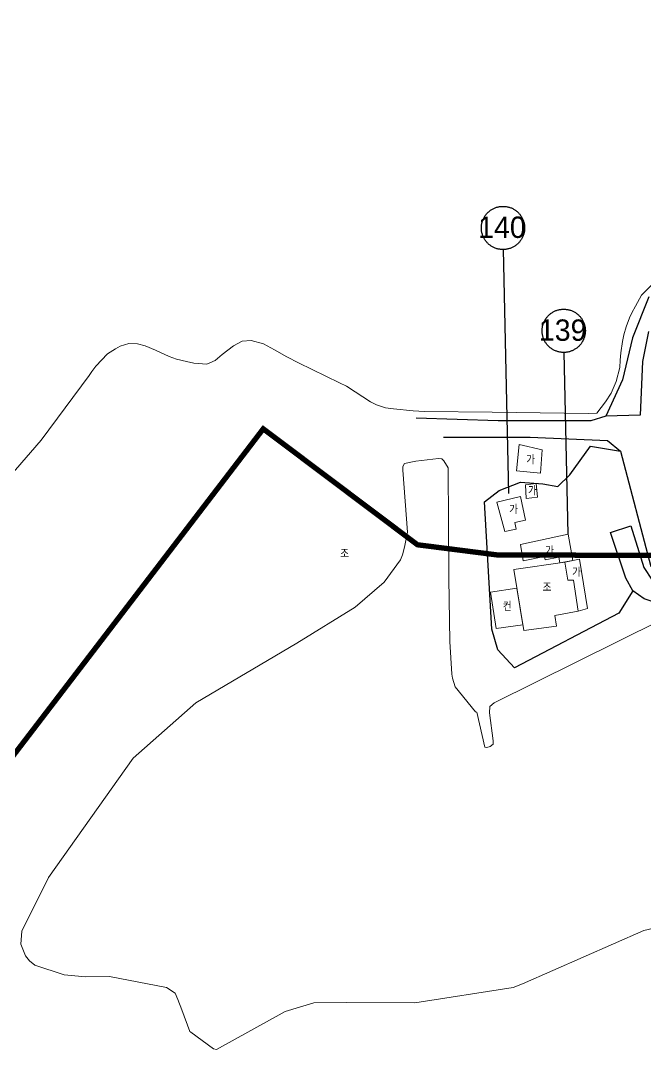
# Model space of a CAD drawing. Extents: x 296690 to 298491, y 586647 to 587790.
# Drawn here: x 296897.7 to 297014.8, y 586903.6 to 587098.1 of the extents above; entities that cross this region are included whole.
import ezdxf
from ezdxf.enums import TextEntityAlignment as Align

# ---------------------------------------------------------------- set-up
doc = ezdxf.new("R2010")
doc.units = 0
doc.header["$MEASUREMENT"] = 0
doc.linetypes.add('PHANTOM2', pattern=[1.25, 0.625, -0.125, 0.125, -0.125, 0.125, -0.125])
for name, color, linetype in [('_0넘버링', 7, 'Continuous'), ('_조사구역', 6, 'Continuous'), ('도로_콘크리트', 7, 'Continuous'), ('지형_상단', 7, 'SUNGJEULTO'), ('지형_하단', 7, 'Continuous'), ('현황 텍스트', 7, 'Continuous')]:
    doc.layers.add(name, color=color, linetype=linetype)
doc.layers.add('건물', color=7, linetype='Continuous', lineweight=20)
doc.layers.add('밭', color=3, linetype='Continuous', lineweight=18)
doc.styles.add('GHS', font='simplex.shx', dxfattribs={"bigfont": 'ngsw.shx'})
doc.styles.add('JKS_FONT', font='', dxfattribs={"height": 1.5})
doc.styles.add('sks-ghs', font='romans.shx', dxfattribs={"bigfont": 'ghs.shx'})
doc.styles.get('JKS_FONT').set_extended_font_data('Expo M')
doc.linetypes.add('SUNGJEULTO', pattern='A,0.25,["|",sks-ghs,S=0.3,R=0,X=0.5,Y=0.1],0.55,["|",sks-ghs,S=0.15,R=0,X=0.5,Y=0.05],0.25', length=1.05)

msp = doc.modelspace()

# ---------------------------------------------------------------- linework, layer by layer
at = {"layer": '_0넘버링', "linetype": 'Continuous'}
for p, q in [((296989.19, 587009.56), (296988.21, 587055.25)), ((297000.32, 587001.93), (296999.59, 587035.98))]:
    msp.add_line(p, q, dxfattribs=at)
for points in [[(296984.07, 587059.21), (296984.07, 587059.36), (296984.07, 587059.5), (296984.08, 587059.64), (296984.1, 587059.78), (296984.12, 587059.92), (296984.14, 587060.06), (296984.17, 587060.2), (296984.2, 587060.33), (296984.24, 587060.47), (296984.29, 587060.6), (296984.33, 587060.74), (296984.39, 587060.87), (296984.44, 587061), (296984.5, 587061.13), (296984.57, 587061.25), (296984.64, 587061.37), (296984.71, 587061.49), (296984.79, 587061.61), (296984.88, 587061.73), (296984.96, 587061.84), (296985.05, 587061.95), (296985.15, 587062.05), (296985.24, 587062.15), (296985.35, 587062.25), (296985.45, 587062.35), (296985.56, 587062.44), (296985.67, 587062.53), (296985.78, 587062.61), (296985.9, 587062.69), (296986.02, 587062.76), (296986.14, 587062.84), (296986.27, 587062.9), (296986.39, 587062.97), (296986.52, 587063.02), (296986.65, 587063.08), (296986.79, 587063.13), (296986.92, 587063.17), (296987.06, 587063.21), (296987.19, 587063.24), (296987.33, 587063.27), (296987.47, 587063.3), (296987.61, 587063.32), (296987.75, 587063.33), (296987.89, 587063.35), (296988.03, 587063.35), (296988.17, 587063.35), (296988.32, 587063.35), (296988.46, 587063.34), (296988.6, 587063.32), (296988.74, 587063.3), (296988.88, 587063.28), (296989.02, 587063.25), (296989.15, 587063.22), (296989.29, 587063.18), (296989.42, 587063.14), (296989.56, 587063.09), (296989.69, 587063.04), (296989.82, 587062.98), (296989.94, 587062.92), (296990.07, 587062.85), (296990.19, 587062.78), (296990.31, 587062.71), (296990.43, 587062.63), (296990.54, 587062.55), (296990.66, 587062.46), (296990.76, 587062.37), (296990.87, 587062.27), (296990.97, 587062.18), (296991.07, 587062.08), (296991.17, 587061.97), (296991.26, 587061.86), (296991.34, 587061.75), (296991.43, 587061.64), (296991.51, 587061.52), (296991.58, 587061.4), (296991.65, 587061.28), (296991.72, 587061.15), (296991.78, 587061.03), (296991.84, 587060.9), (296991.9, 587060.77), (296991.94, 587060.64), (296991.99, 587060.5), (296992.03, 587060.37), (296992.06, 587060.23), (296992.09, 587060.09), (296992.12, 587059.95), (296992.14, 587059.81), (296992.15, 587059.67), (296992.16, 587059.53), (296992.17, 587059.39), (296992.17, 587059.25), (296992.17, 587059.11), (296992.16, 587058.96), (296992.14, 587058.82), (296992.12, 587058.68), (296992.1, 587058.54), (296992.07, 587058.41), (296992.04, 587058.27), (296992, 587058.13), (296991.95, 587058), (296991.91, 587057.86), (296991.85, 587057.73), (296991.8, 587057.6), (296991.74, 587057.48), (296991.67, 587057.35), (296991.6, 587057.23), (296991.53, 587057.11), (296991.45, 587056.99), (296991.36, 587056.88), (296991.28, 587056.76), (296991.19, 587056.66), (296991.09, 587056.55), (296991, 587056.45), (296990.89, 587056.35), (296990.79, 587056.26), (296990.68, 587056.16), (296990.57, 587056.08), (296990.46, 587055.99), (296990.34, 587055.91), (296990.22, 587055.84), (296990.1, 587055.77), (296989.97, 587055.7), (296989.85, 587055.64), (296989.72, 587055.58), (296989.59, 587055.53), (296989.45, 587055.48), (296989.32, 587055.43), (296989.18, 587055.39), (296989.05, 587055.36), (296988.91, 587055.33), (296988.77, 587055.3), (296988.63, 587055.28), (296988.49, 587055.27), (296988.35, 587055.26), (296988.21, 587055.25), (296988.07, 587055.25), (296987.92, 587055.26), (296987.78, 587055.27), (296987.64, 587055.28), (296987.5, 587055.3), (296987.36, 587055.32), (296987.22, 587055.35), (296987.09, 587055.38), (296986.95, 587055.42), (296986.82, 587055.47), (296986.68, 587055.51), (296986.55, 587055.57), (296986.42, 587055.62), (296986.3, 587055.69), (296986.17, 587055.75), (296986.05, 587055.82), (296985.93, 587055.9), (296985.81, 587055.97), (296985.7, 587056.06), (296985.58, 587056.14), (296985.47, 587056.23), (296985.37, 587056.33), (296985.27, 587056.43), (296985.17, 587056.53), (296985.07, 587056.63), (296984.98, 587056.74), (296984.9, 587056.85), (296984.81, 587056.97), (296984.73, 587057.08), (296984.66, 587057.2), (296984.59, 587057.32), (296984.52, 587057.45), (296984.46, 587057.58), (296984.4, 587057.7), (296984.34, 587057.83), (296984.3, 587057.97), (296984.25, 587058.1), (296984.21, 587058.24), (296984.18, 587058.37), (296984.15, 587058.51), (296984.12, 587058.65), (296984.1, 587058.79), (296984.09, 587058.93), (296984.08, 587059.07), (296984.07, 587059.21)], [(296995.45, 587039.94), (296995.45, 587040.09), (296995.45, 587040.23), (296995.46, 587040.37), (296995.48, 587040.51), (296995.5, 587040.65), (296995.52, 587040.79), (296995.55, 587040.93), (296995.58, 587041.06), (296995.62, 587041.2), (296995.66, 587041.33), (296995.71, 587041.47), (296995.76, 587041.6), (296995.82, 587041.73), (296995.88, 587041.85), (296995.95, 587041.98), (296996.02, 587042.1), (296996.09, 587042.22), (296996.17, 587042.34), (296996.25, 587042.45), (296996.34, 587042.57), (296996.43, 587042.68), (296996.53, 587042.78), (296996.62, 587042.88), (296996.72, 587042.98), (296996.83, 587043.08), (296996.94, 587043.17), (296997.05, 587043.26), (296997.16, 587043.34), (296997.28, 587043.42), (296997.4, 587043.49), (296997.52, 587043.56), (296997.65, 587043.63), (296997.77, 587043.69), (296997.9, 587043.75), (296998.03, 587043.81), (296998.17, 587043.85), (296998.3, 587043.9), (296998.44, 587043.94), (296998.57, 587043.97), (296998.71, 587044), (296998.85, 587044.03), (296998.99, 587044.05), (296999.13, 587044.06), (296999.27, 587044.07), (296999.41, 587044.08), (296999.55, 587044.08), (296999.69, 587044.08), (296999.84, 587044.07), (296999.98, 587044.05), (297000.12, 587044.03), (297000.26, 587044.01), (297000.39, 587043.98), (297000.53, 587043.95), (297000.67, 587043.91), (297000.8, 587043.87), (297000.94, 587043.82), (297001.07, 587043.76), (297001.2, 587043.71), (297001.32, 587043.65), (297001.45, 587043.58), (297001.57, 587043.51), (297001.69, 587043.44), (297001.81, 587043.36), (297001.92, 587043.27), (297002.04, 587043.19), (297002.14, 587043.1), (297002.25, 587043), (297002.35, 587042.91), (297002.45, 587042.8), (297002.55, 587042.7), (297002.64, 587042.59), (297002.72, 587042.48), (297002.81, 587042.37), (297002.89, 587042.25), (297002.96, 587042.13), (297003.03, 587042.01), (297003.1, 587041.88), (297003.16, 587041.76), (297003.22, 587041.63), (297003.27, 587041.5), (297003.32, 587041.36), (297003.37, 587041.23), (297003.41, 587041.09), (297003.44, 587040.96), (297003.47, 587040.82), (297003.5, 587040.68), (297003.52, 587040.54), (297003.53, 587040.4), (297003.54, 587040.26), (297003.55, 587040.12), (297003.55, 587039.98), (297003.54, 587039.83), (297003.54, 587039.69), (297003.52, 587039.55), (297003.5, 587039.41), (297003.48, 587039.27), (297003.45, 587039.14), (297003.42, 587039), (297003.38, 587038.86), (297003.33, 587038.73), (297003.29, 587038.59), (297003.23, 587038.46), (297003.18, 587038.33), (297003.11, 587038.21), (297003.05, 587038.08), (297002.98, 587037.96), (297002.9, 587037.84), (297002.83, 587037.72), (297002.74, 587037.61), (297002.66, 587037.49), (297002.57, 587037.39), (297002.47, 587037.28), (297002.37, 587037.18), (297002.27, 587037.08), (297002.17, 587036.98), (297002.06, 587036.89), (297001.95, 587036.81), (297001.84, 587036.72), (297001.72, 587036.64), (297001.6, 587036.57), (297001.48, 587036.5), (297001.35, 587036.43), (297001.23, 587036.37), (297001.1, 587036.31), (297000.97, 587036.26), (297000.83, 587036.21), (297000.7, 587036.16), (297000.56, 587036.12), (297000.43, 587036.09), (297000.29, 587036.06), (297000.15, 587036.03), (297000.01, 587036.01), (296999.87, 587036), (296999.73, 587035.99), (296999.59, 587035.98), (296999.44, 587035.98), (296999.3, 587035.99), (296999.16, 587035.99), (296999.02, 587036.01), (296998.88, 587036.03), (296998.74, 587036.05), (296998.6, 587036.08), (296998.47, 587036.11), (296998.33, 587036.15), (296998.2, 587036.2), (296998.06, 587036.24), (296997.93, 587036.3), (296997.8, 587036.35), (296997.67, 587036.41), (296997.55, 587036.48), (296997.43, 587036.55), (296997.31, 587036.62), (296997.19, 587036.7), (296997.07, 587036.79), (296996.96, 587036.87), (296996.85, 587036.96), (296996.75, 587037.06), (296996.65, 587037.16), (296996.55, 587037.26), (296996.45, 587037.36), (296996.36, 587037.47), (296996.27, 587037.58), (296996.19, 587037.69), (296996.11, 587037.81), (296996.04, 587037.93), (296995.96, 587038.05), (296995.9, 587038.18), (296995.84, 587038.3), (296995.78, 587038.43), (296995.72, 587038.56), (296995.67, 587038.7), (296995.63, 587038.83), (296995.59, 587038.97), (296995.56, 587039.1), (296995.53, 587039.24), (296995.5, 587039.38), (296995.48, 587039.52), (296995.47, 587039.66), (296995.46, 587039.8), (296995.45, 587039.94)]]:
    msp.add_lwpolyline(points, dxfattribs=at)
at = {"layer": '_조사구역', "color": 1, "linetype": 'PHANTOM2', "ltscale": 10, "const_width": 1, "flags": 128}
msp.add_lwpolyline([(296888.84, 587577.29), (296916.15, 587564.87), (296917.16, 587546.98), (296944.06, 587499.88), (296962.64, 587506.35), (296964.44, 587470.58), (296997.02, 587434.8), (296987.35, 587416.46), (297013.51, 587382.87), (297017.84, 587370.08), (297028.94, 587352.6), (297029.92, 587342.81), (297037.31, 587334.59), (297040.56, 587314.96), (297070.47, 587308.46), (297100.62, 587240.51), (296816.88, 587204.01), (296810.03, 587153.67), (296842.85, 587123.71), (296813.17, 587102.47), (296801.87, 587080.63), (296792.42, 587066.55), (296780.99, 587053.96), (296729.3, 587013.64), (296789.94, 586992.35), (296824.61, 587004.26), (296850.23, 586942.24), (296893.72, 586957.02), (296943.19, 587021.67), (296972.09, 586999.95), (296987, 586998.05), (297023.23, 586997.93), (297046.89, 586904.34), (297072.38, 586919.28), (297092.13, 586914.81), (297140.05, 586929.39), (297161.26, 587039.31), (297169.67, 587043.4), (297143.69, 587095.58), (297202.29, 587171.68), (297208.17, 587171.56), (297223.3, 587185.23), (297231.66, 587208.89), (297261.64, 587209.69), (297274.46, 587204.56), (297288.68, 587207.29), (297312.55, 587205.4), (297330.39, 587243.47), (297352.25, 587274.95), (297366.21, 587284.27), (297417.02, 587287.72), (297445.1, 587268.3), (297503.61, 587227.81), (297523.96, 587277.06), (297579.61, 587285.31), (297639.29, 587334.83), (297716.69, 587369.95), (297740.28, 587286.16), (297825.46, 587201.84), (297873.06, 587112.59), (297985.44, 587163.71), (298083.12, 587194.83), (298077.66, 587264.11), (298068.85, 587288.67), (298075.49, 587302.92), (298064.34, 587344.33), (298031.59, 587377.11), (298044.64, 587441.82), (298042.94, 587499.78), (298028.92, 587538.45), (298039.34, 587564.95), (298043.46, 587576.46), (298029.63, 587619.83), (298018.44, 587640.96), (298021.43, 587663.04), (298018.74, 587675.87), (298016.58, 587686.14), (298003.66, 587699.07), (297992.44, 587709.1), (297988.83, 587725.13), (297944.08, 587728.99), (297800.52, 587643.82), (297772.38, 587662.14), (297757.38, 587592.19), (297693.21, 587575.36), (297656.54, 587574.02), (297572.22, 587570.95), (297613.4, 587635.68), (297629.04, 587661.26), (297639.97, 587676.97), (297661.05, 587707.24), (297598.57, 587775.35), (297577.8, 587771.53), (297529.25, 587759.19), (297490.27, 587737.05), (297479.32, 587721.33), (297454.97, 587717.47), (297250.91, 587692.79), (297212.29, 587661.66), (297187.56, 587688.51), (297176.05, 587696.22), (297149.46, 587697.29), (297117.93, 587719.01), (297086.05, 587732.64), (297066.45, 587740.82), (297055.85, 587761.22), (297045.64, 587752.78), (296998.56, 587747.18), (296975.92, 587745.76), (296966.62, 587742.51), (296946.71, 587733.47), (296916.68, 587715.59), (296875.89, 587729.39), (296872.69, 587730.05), (296872.4, 587730.11), (296864.88, 587731.65), (296743.31, 587733.69), (296691.62, 587698.85), (296718.09, 587653.84), (296730.15, 587649.14), (296737.49, 587637.8), (296758.71, 587639.51), (296767.47, 587630.15), (296786.92, 587626.97), (296789.39, 587586.73), (296810.55, 587586.52), (296815.91, 587576.91), (296842.39, 587563.91), (296888.84, 587577.29)], dxfattribs=at)
at = {"layer": '건물'}
for points in [[(296995.49, 587017.73), (296995.14, 587013.39), (296990.64, 587013.81), (296991.18, 587018.72), (296995.49, 587017.73)], [(296992.36, 587011.2), (296992.44, 587008.63), (296994.57, 587008.85), (296994.35, 587011.45), (296992.36, 587011.2)], [(296990.59, 587002.9), (296988.49, 587002.44), (296986.95, 587007.94), (296991.39, 587009), (296992.32, 587004.53), (296990.36, 587004.1), (296990.59, 587002.9)], [(297001.21, 586996.98), (297000.32, 587001.93), (296991.41, 587000), (296991.92, 586996.91), (296995.9, 586997.75), (296996.01, 586997.11), (296998.59, 586997.65), (296998.78, 586996.54), (297001.21, 586996.98)], [(297003.95, 586988), (297002.2, 586987.48), (297001.33, 586993.32), (297000.26, 586993.32), (296999.71, 586996.67), (297002.46, 586997.24), (297003.95, 586988)], [(296998.15, 586984.72), (296992.02, 586983.9), (296990.14, 586995.34), (296999.71, 586996.67), (297000.26, 586993.32), (297001.33, 586993.32), (297002.2, 586987.48), (296997.86, 586986.69), (296998.15, 586984.72)], [(296990.71, 586991.83), (296985.79, 586991.08), (296986.82, 586984.25), (296991.85, 586984.96), (296990.71, 586991.83)]]:
    msp.add_lwpolyline(points, dxfattribs=at)
at = {"layer": '도로_콘크리트'}
msp.add_lwpolyline([(297018.1, 586988.65), (297014.56, 586989.82), (297012.46, 586991.35), (297011.14, 586993.72), (297008.29, 587002.27), (297012.07, 587003.52), (297014.51, 586995.7), (297016.06, 586993.34)], dxfattribs=at)
at = {"layer": '밭'}
for points in [[(297018.43, 587051.09), (297014.08, 587046.68), (297012.96, 587044.62), (297012.29, 587043.43), (297011.81, 587042.46), (297011.22, 587040.75), (297010.78, 587039.27), (297010.53, 587038.01), (297010.22, 587035.91), (297010.08, 587034.56), (297009.99, 587033.17), (297009.32, 587030.54), (297008.39, 587028.33), (297007.33, 587026.71), (297005.71, 587024.59), (297004.08, 587024.51), (296986.1, 587024.76), (296973.4, 587024.91), (296971.27, 587025.01), (296967.61, 587025.41), (296966.08, 587025.61), (296964.42, 587026.14), (296963.26, 587026.73), (296960.42, 587028.58), (296958.81, 587029.65), (296957.5, 587030.3), (296949.78, 587034.01), (296947.6, 587035.18), (296945.28, 587036.48), (296943.22, 587037.6), (296940.94, 587038.21), (296939.23, 587038.11), (296937.63, 587037.2), (296935.5, 587035.57), (296934.19, 587034.5), (296932.59, 587033.79), (296930.15, 587034), (296928.82, 587034.28), (296926.92, 587034.73), (296925.56, 587035.2), (296922.99, 587036.43), (296921.07, 587037.23), (296919.65, 587037.6), (296918.03, 587037.67), (296916.36, 587037.15), (296915.51, 587036.66), (296914.02, 587035.72), (296911.81, 587033.41), (296911.08, 587032.42), (296910.54, 587031.69), (296901.54, 587019.53), (296891.06, 587007.52)], [(297031.34, 586931.64), (297014.53, 586927.69), (296991.78, 586917.7), (296990, 586917.01), (296971.59, 586914.11), (296958.7, 586914.17), (296952.67, 586914.12), (296947.3, 586912.5), (296934.44, 586905.42), (296933.85, 586905.51), (296929.59, 586908.62), (296929.44, 586908.75), (296927.96, 586912.85), (296927.21, 586914.74), (296926.66, 586915.95), (296925.07, 586916.99), (296914.37, 586919.04), (296909.91, 586919.01), (296905.89, 586919.38), (296900.38, 586921.21), (296899.39, 586921.98), (296898.62, 586922.91), (296897.79, 586925.14), (296897.95, 586927.58), (296902.93, 586937.6), (296918.84, 586959.96), (296930.56, 586970.33), (296949.48, 586981.52), (296960.43, 586988.27), (296965.88, 586992.93), (296968.89, 586997.13), (296969.27, 586998.04), (296969.69, 586999.5), (296970.22, 587002.31), (296969.33, 587013.9), (296969.32, 587014.64), (296969.69, 587015.17), (296971.81, 587015.6), (296976.04, 587016.13), (296976.64, 587016.03), (296977.06, 587015.7), (296977.86, 587014.34), (296977.95, 586993.63), (296978.13, 586981.82), (296978.5, 586975.72), (296978.67, 586974.93), (296979.13, 586973.35), (296982.97, 586968.66), (296983.21, 586968.58), (296984.7, 586962.01)], [(296984.7, 586962.01), (296985.08, 586961.96), (296985.7, 586962.17), (296986.29, 586962.59), (296986.3, 586963.2), (296985.56, 586968.45), (296985.65, 586969.62), (296986.48, 586970.35), (297017.55, 586985.75)]]:
    msp.add_lwpolyline(points, dxfattribs=at)
at = {"layer": '지형_상단'}
for p, q in [((297015.47, 587046.41), (297012.38, 587038.7)), ((297012.38, 587038.7), (297010.51, 587030.82)), ((297010.51, 587030.82), (297007.41, 587024.03)), ((296987.24, 587023.18), (296971.83, 587023.66)), ((297004.6, 587023.19), (296987.24, 587023.18)), ((297007.41, 587024.03), (297004.6, 587023.19)), ((296976.98, 587020.12), (296993.18, 587020.11)), ((296993.18, 587020.11), (297007.71, 587019.49)), ((297007.71, 587019.49), (297010.13, 587017.46)), ((297010.13, 587017.46), (297015.83, 586995.89)), ((297012.46, 586991.35), (297009.85, 586987.15)), ((297009.85, 586987.15), (296990.28, 586976.88))]:
    msp.add_line(p, q, dxfattribs=at)
at = {"layer": '지형_하단'}
for p, q in [((297015.36, 587039.89), (297014.27, 587034.26)), ((297014.27, 587034.26), (297013.8, 587024.26)), ((297013.8, 587024.26), (297007.41, 587024.03)), ((297000.64, 587013.05), (297004.51, 587018.45)), ((297004.51, 587018.45), (297010.13, 587017.46)), ((296998.38, 587010.87), (297000.64, 587013.05)), ((296987.38, 587010.09), (296991.38, 587011.66)), ((296991.38, 587011.66), (296995.58, 587011.34)), ((296995.58, 587011.34), (296998.38, 587010.87)), ((296984.66, 587007.99), (296987.38, 587010.09)), ((296986.02, 586984.12), (296984.66, 587007.99)), ((296987.15, 586980.27), (296986.02, 586984.12)), ((296990.28, 586976.88), (296987.15, 586980.27))]:
    msp.add_line(p, q, dxfattribs=at)

# ---------------------------------------------------------------- texts
at = {"layer": '_0넘버링', "style": 'JKS_FONT'}
for s, p in [('140', (296987.92, 587059.43)), ('139', (296999.3, 587040.16))]:
    msp.add_text(s, height=4, dxfattribs=at).set_placement(p, align=Align.MIDDLE_CENTER)
at = {"layer": '현황 텍스트', "char_height": 1.5, "attachment_point": 7, "style": 'GHS'}
for s, insert in [('가', (296992.47, 587015.04)), ('가', (296992.79, 587009.24)), ('가', (296989.28, 587005.72)), ('조', (296957.6, 586997.47)), ('가', (296996.03, 586997.96)), ('가', (297001.09, 586993.97)), ('조', (296995.54, 586991.14)), ('컨', (296988.08, 586987.59))]:
    msp.add_mtext(s, dxfattribs=dict(at, insert=insert))

doc.saveas('drawing.dxf')
